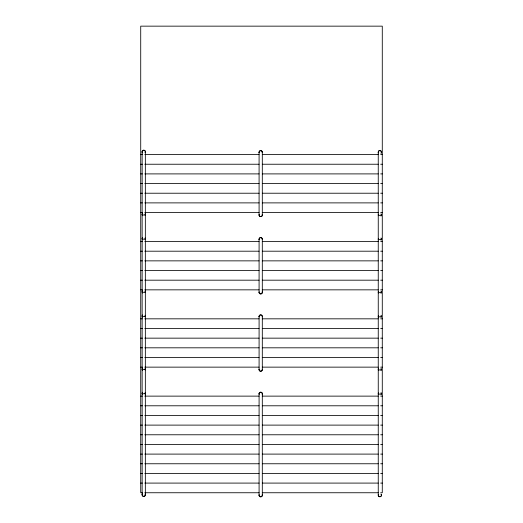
<?xml version="1.0" encoding="UTF-8"?>
<svg xmlns="http://www.w3.org/2000/svg" width="523" height="523" viewBox="0 0 523 523"><rect width="100%" height="100%" fill="white"/><g stroke="black" fill="none" stroke-linecap="round" stroke-linejoin="round"><path stroke-width="0.78" d="M142.132 151.794C142.053 149.728 145.427 149.728 145.348 151.794L145.348 494.804C145.427 496.87 142.053 496.87 142.132 494.804L142.132 151.794L142.602 152.932A1.608 1.608 0 0 1 142.504 150.761A1.608 1.608 0 0 1 144.662 150.474A1.608 1.608 0 0 1 145.133 152.598L145.348 151.794M142.132 494.804L142.602 493.66A1.608 1.608 0 0 0 142.504 495.837A1.608 1.608 0 0 0 144.662 496.118A1.608 1.608 0 0 0 145.133 493.993L145.348 494.804M259.088 152.232C259.009 150.166 262.383 150.166 262.304 152.232L262.304 215.038C262.383 217.104 259.009 217.104 259.088 215.038L259.088 152.232L259.14 152.651A1.608 1.608 0 0 1 260.696 150.624A1.608 1.608 0 0 1 262.252 152.651L262.304 152.232M259.088 215.038L259.14 214.62A1.608 1.608 0 0 0 260.696 216.646A1.608 1.608 0 0 0 262.252 214.62L262.304 215.038M259.088 239.194C259.009 237.122 262.383 237.122 262.304 239.194L262.304 292.331C262.383 294.403 259.009 294.403 259.088 292.331L259.088 239.194L259.14 239.606A1.608 1.608 0 0 1 260.487 237.592A1.608 1.608 0 0 1 262.304 239.194L262.252 239.606M259.088 292.331L259.14 291.919A1.608 1.608 0 0 0 260.696 293.946A1.608 1.608 0 0 0 262.252 291.919L262.304 292.331M259.088 316.487C259.009 314.421 262.383 314.421 262.304 316.487L262.304 369.63C262.383 371.703 259.009 371.703 259.088 369.63L259.088 316.487L259.14 316.905A1.608 1.608 0 0 1 260.487 314.892A1.608 1.608 0 0 1 262.304 316.487L262.252 316.905M259.088 369.63L259.14 369.212A1.608 1.608 0 0 0 260.487 371.225A1.608 1.608 0 0 0 262.304 369.63L262.252 369.212M259.088 393.786C259.009 391.72 262.383 391.72 262.304 393.786L262.304 495.242C262.383 497.308 259.009 497.308 259.088 495.242L259.088 393.786L259.14 394.205A1.608 1.608 0 0 1 260.696 392.178A1.608 1.608 0 0 1 262.252 394.205L262.304 393.786M259.088 495.242L259.14 494.823A1.608 1.608 0 0 0 260.696 496.85A1.608 1.608 0 0 0 262.252 494.823L262.304 495.242M378.253 152.16C378.338 149.16 383.058 151.114 380.999 153.298A1.608 1.608 0 0 0 381.097 151.121A1.608 1.608 0 0 0 378.94 150.84A1.608 1.608 0 0 0 378.469 152.964L378.253 152.16L378.253 495.163C378.338 498.158 383.058 496.209 380.999 494.026A1.608 1.608 0 0 1 381.097 496.203A1.608 1.608 0 0 1 378.94 496.484A1.608 1.608 0 0 1 378.469 494.359L378.253 495.163M378.469 238.913L378.306 239.22L379.057 239.475A1.569 0.386 0 0 0 380.666 239.475L381.47 239.116L380.999 238.828M378.469 292.056L378.306 292.364L379.057 292.612A1.569 0.386 0 0 0 380.666 292.612L381.47 292.259L380.999 291.971M378.469 316.206L378.306 316.52L379.057 316.768A1.569 0.386 0 0 0 380.666 316.768L381.47 316.415L380.999 316.121M378.469 369.349L378.306 369.663L379.057 369.911A1.569 0.386 0 0 0 380.666 369.911L381.47 369.558L380.999 369.264M378.469 214.757L378.306 215.064L379.057 215.313A1.569 0.386 0 0 0 380.666 215.313L381.47 214.96L380.999 214.672M378.469 393.512L378.306 393.812L379.057 394.054A1.569 0.373 0 0 0 380.666 394.054L381.47 393.714L380.999 393.433M142.602 238.462L142.132 238.756L142.936 239.109A1.569 0.386 0 0 0 144.544 239.109L145.296 238.861L145.133 238.547M142.602 291.605L142.132 291.893L142.936 292.252A1.569 0.386 0 0 0 144.544 292.252L145.296 292.004L145.133 291.69M142.602 315.761L142.132 316.049L142.936 316.408A1.569 0.386 0 0 0 144.544 316.408L145.296 316.16L145.133 315.846M142.602 368.905L142.184 369.297L142.936 369.552A1.569 0.386 0 0 0 144.544 369.552L145.296 369.297L145.133 368.99M142.602 214.312L142.132 214.6L142.936 214.953A1.569 0.386 0 0 0 144.544 214.953L145.296 214.705L145.133 214.397M142.602 393.067L142.132 393.348L142.936 393.695A1.569 0.373 0 0 0 144.544 393.695L145.296 393.453L145.133 393.152M140.72 154.573L142.354 154.573M144.806 154.573L259.055 154.573M262.317 154.573L378.194 154.573M380.646 154.573L382.28 154.573M140.72 164.235L142.354 164.235M144.806 164.235L259.055 164.235M262.317 164.235L378.194 164.235M380.646 164.235L382.28 164.235M140.72 173.898L142.354 173.898M144.806 173.898L259.055 173.898M262.317 173.898L378.194 173.898M380.646 173.898L382.28 173.898M140.72 183.56L142.354 183.56M144.806 183.56L259.055 183.56M262.317 183.56L378.194 183.56M380.646 183.56L382.28 183.56M140.72 193.222L142.354 193.222M144.806 193.222L259.055 193.222M262.317 193.222L378.194 193.222M380.646 193.222L382.28 193.222M140.72 202.885L142.354 202.885M144.806 202.885L259.055 202.885M262.317 202.885L378.194 202.885M380.646 202.885L382.28 202.885M140.72 212.547L142.354 212.547M144.806 212.547L259.055 212.547M262.317 212.547L378.194 212.547M380.646 212.547L382.28 212.547M140.72 241.534L142.354 241.534M144.806 241.534L259.055 241.534M262.317 241.534L378.194 241.534M380.646 241.534L382.28 241.534M140.72 251.197L142.354 251.197M144.806 251.197L259.055 251.197M262.317 251.197L378.194 251.197M380.646 251.197L382.28 251.197M140.72 260.859L142.354 260.859M144.806 260.859L259.055 260.859M262.317 260.859L378.194 260.859M380.646 260.859L382.28 260.859M140.72 270.522L142.354 270.522M144.806 270.522L259.055 270.522M262.317 270.522L378.194 270.522M380.646 270.522L382.28 270.522M140.72 280.184L142.354 280.184M144.806 280.184L259.055 280.184M262.317 280.184L378.194 280.184M380.646 280.184L382.28 280.184M140.72 289.847L142.354 289.847M144.806 289.847L259.055 289.847M262.317 289.847L378.194 289.847M380.646 289.847L382.28 289.847M140.72 318.827L142.354 318.827M144.806 318.827L259.055 318.827M262.317 318.827L378.194 318.827M380.646 318.827L382.28 318.827M140.72 328.49L142.354 328.49M144.806 328.49L259.055 328.49M262.317 328.49L378.194 328.49M380.646 328.49L382.28 328.49M140.72 338.152L142.354 338.152M144.806 338.152L259.055 338.152M262.317 338.152L378.194 338.152M380.646 338.152L382.28 338.152M140.72 347.815L142.354 347.815M144.806 347.815L259.055 347.815M262.317 347.815L378.194 347.815M380.646 347.815L382.28 347.815M140.72 357.477L142.354 357.477M144.806 357.477L259.055 357.477M262.317 357.477L378.194 357.477M380.646 357.477L382.28 357.477M140.72 367.139L142.354 367.139M144.806 367.139L259.055 367.139M262.317 367.139L378.194 367.139M380.646 367.139L382.28 367.139M140.72 396.127L142.354 396.127M144.806 396.127L259.055 396.127M262.317 396.127L378.194 396.127M380.646 396.127L382.28 396.127M140.72 405.789L142.354 405.789M144.806 405.789L259.055 405.789M262.317 405.789L378.194 405.789M380.646 405.789L382.28 405.789M140.72 415.452L142.354 415.452M144.806 415.452L259.055 415.452M262.317 415.452L378.194 415.452M380.646 415.452L382.28 415.452M140.72 425.114L142.354 425.114M144.806 425.114L259.055 425.114M262.317 425.114L378.194 425.114M380.646 425.114L382.28 425.114M140.72 434.776L142.354 434.776M144.806 434.776L259.055 434.776M262.317 434.776L378.194 434.776M380.646 434.776L382.28 434.776M140.72 444.439L142.354 444.439M144.806 444.439L259.055 444.439M262.317 444.439L378.194 444.439M380.646 444.439L382.28 444.439M140.72 454.101L142.354 454.101M144.806 454.101L259.055 454.101M262.317 454.101L378.194 454.101M380.646 454.101L382.28 454.101M140.72 463.764L142.354 463.764M144.806 463.764L259.055 463.764M262.317 463.764L378.194 463.764M380.646 463.764L382.28 463.764M140.72 473.426L142.354 473.426M144.806 473.426L259.055 473.426M262.317 473.426L378.194 473.426M380.646 473.426L382.28 473.426M140.72 483.089L142.354 483.089M144.806 483.089L259.055 483.089M262.317 483.089L378.194 483.089M380.646 483.089L382.28 483.089M142.354 492.751L140.72 492.751L140.72 26.15L382.28 26.15L382.28 492.751L380.646 492.751M144.806 492.751L259.055 492.751M262.317 492.751L378.194 492.751M145.133 368.388A1.608 1.608 0 0 1 145.133 369.996M142.602 370.33A1.608 1.608 0 0 1 142.602 368.055M145.133 237.945A1.608 1.608 0 0 1 145.133 239.56M142.602 239.894A1.608 1.608 0 0 1 142.602 237.612M145.133 315.245A1.608 1.608 0 0 1 145.133 316.853M142.602 317.193A1.608 1.608 0 0 1 142.602 314.911M145.133 213.796A1.608 1.608 0 0 1 145.133 215.404M142.602 215.738A1.608 1.608 0 0 1 142.602 213.462M380.999 213.822A1.608 1.608 0 0 1 380.999 216.097M378.469 215.764A1.608 1.608 0 0 1 378.469 214.155M145.133 291.089A1.608 1.608 0 0 1 145.133 292.703M142.602 293.037A1.608 1.608 0 0 1 142.602 290.755M145.133 392.544A1.608 1.608 0 0 1 145.133 394.152M142.602 394.486A1.608 1.608 0 0 1 142.602 392.211M380.999 237.978A1.608 1.608 0 0 1 380.999 240.253M378.469 239.92A1.608 1.608 0 0 1 378.469 238.311M380.999 291.121A1.608 1.608 0 0 1 380.999 293.396M378.469 293.063A1.608 1.608 0 0 1 378.469 291.455M380.999 315.277A1.608 1.608 0 0 1 380.999 317.553M378.469 317.219A1.608 1.608 0 0 1 378.469 315.611M380.999 368.421A1.608 1.608 0 0 1 380.999 370.696M378.469 370.362A1.608 1.608 0 0 1 378.469 368.754M380.999 392.57A1.608 1.608 0 0 1 380.999 394.852M378.469 394.519A1.608 1.608 0 0 1 378.469 392.904"/></g></svg>
